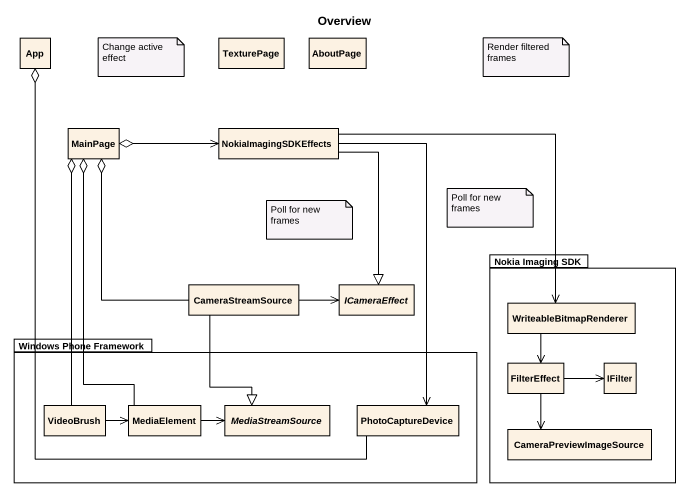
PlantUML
@startuml
title Overview
hide circle
hide empty members
class App
class TexturePage
class AboutPage
class MainPage
class NokiaImagingSDKEffects
package "Nokia Imaging SDK" as Nokia_Imaging_SDK {
  class WriteableBitmapRenderer
  class FilterEffect
  class IFilter
  class CameraPreviewImageSource
}
class CameraStreamSource
abstract class ICameraEffect
package "Windows Phone Framework" as Windows_Phone_Framework {
  class VideoBrush
  class MediaElement
  abstract class MediaStreamSource
  class PhotoCaptureDevice
}
App o-- PhotoCaptureDevice
MainPage o-right-> NokiaImagingSDKEffects
MainPage o-- CameraStreamSource
MainPage o-- VideoBrush
MainPage o-- MediaElement
NokiaImagingSDKEffects --|> ICameraEffect
NokiaImagingSDKEffects -right-> WriteableBitmapRenderer
NokiaImagingSDKEffects --> PhotoCaptureDevice
CameraStreamSource -right-> ICameraEffect
CameraStreamSource --|> MediaStreamSource
WriteableBitmapRenderer --> FilterEffect
FilterEffect -right-> IFilter
FilterEffect --> CameraPreviewImageSource
VideoBrush -right-> MediaElement
MediaElement -right-> MediaStreamSource
note as N1
  Change active effect
end note
note as N2
  Render filtered frames
end note
note as N3
  Poll for new frames
end note
note as N4
  Poll for new frames
end note
@enduml
